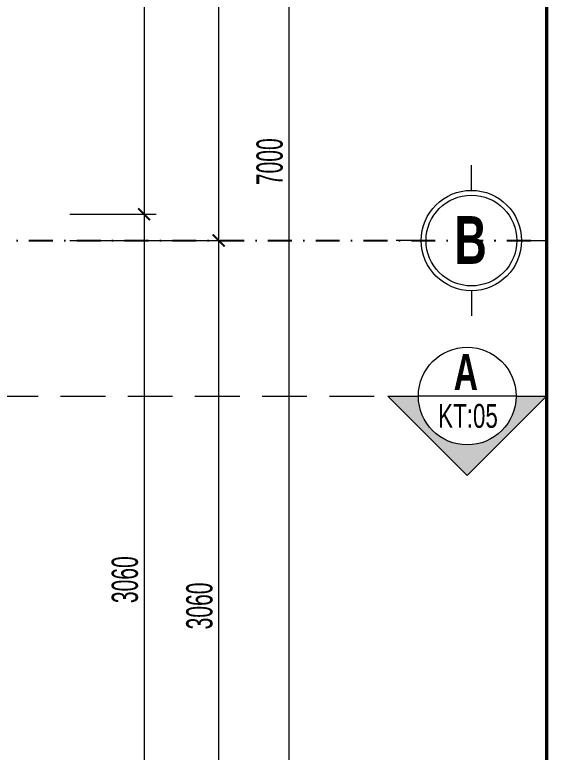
# Model space of a CAD drawing. Header units: inches. Extents: x 274208 to 641690, y -81912 to 129129.
# Drawn here: x 485136 to 487369, y 94525 to 97613 of the extents above; entities that cross this region are included whole.
import ezdxf
from ezdxf.enums import TextEntityAlignment as Align

# ---------------------------------------------------------------- set-up
doc = ezdxf.new("R2010")
doc.units = ezdxf.units.IN
doc.header["$MEASUREMENT"] = 0
doc.header["$PDMODE"] = 3
doc.linetypes.add('$1$HIDDEN', pattern=[0.375, 0.25, -0.125])
doc.linetypes.add('DASHDOT', pattern=[1, 0.5, -0.25, 0, -0.25])
for name, color, linetype, lineweight in [('02.Thay', 145, 'Continuous', 20), ('05.Text', 253, 'Continuous', 18), ('08.Dim', 156, 'Continuous', 15), ('09.Hatch', 250, 'Continuous', 5), ('11.Khung bo', 32, 'Continuous', 50), ('NN_KI HIEU', 22, 'Continuous', 18)]:
    doc.layers.add(name, color=color, linetype=linetype, lineweight=lineweight)
doc.layers.add('TRUC', color=250, linetype='DASHDOT')
doc.styles.add('AVANTH', font='')
doc.styles.add('AVANTHB', font='')
doc.styles.add('TT5_Text Dim', font='hoatbif.shx', dxfattribs={"width": 0.6})
doc.styles.get('AVANTH').set_extended_font_data('.VnAvantH')
doc.styles.get('AVANTHB').set_extended_font_data('.VnAvantH', bold=True)
doc.dimstyles.new('TT5_Dim 1-50', dxfattribs={"dimscale": 50, "dimtxt": 2.2, "dimasz": 1, "dimexe": 1, "dimexo": 0.5, "dimgap": 0.5, "dimtad": 1, "dimdec": 0, "dimzin": 0, "dimdsep": 46, "dimtxsty": 'TT5_Text Dim', "dimblk": 'ARCHTICK', "dimcen": 0, "dimdle": 1, "dimclrd": 256, "dimclre": 256, "dimclrt": 1, "dimadec": 0, "dimazin": 0, "dimtfac": 0.015, "dimtdec": 0, "dimtix": 1, "dimtmove": 2, "dimatfit": 3, "dimldrblk": 'DOT', "dimfxl": 1, "dimtolj": 1, "dimtzin": 0, "dimlwd": -1, "dimlwe": -1, "dimarcsym": 1})

# ---------------------------------------------------------------- blocks, each defined once
blk = doc.blocks.new('100')
at = {"layer": '11.Khung bo', "const_width": 26.7}
blk.add_lwpolyline([(1860913, -945239.8), (1860913, -916940.1), (1896062.6, -916940.1), (1896062.6, -945239.8)], close=True, dxfattribs=at)
blk = doc.blocks.new('DANHTRUC')
for p, q in [((980383.4, -947346.6), (980383.4, -947136.6)), ((979963.4, -947766.6), (979753.4, -947766.6)), ((980803.4, -947766.6), (981013.4, -947766.6)), ((980383.4, -948186.6), (980383.4, -948396.6))]:
    blk.add_line(p, q)
for radius in [420, 380]:
    blk.add_circle((980383.4, -947766.6), radius)
blk = doc.blocks.new('_ARCHTICK')
at = {"color": 0, "linetype": 'ByBlock', "const_width": 0.15}
blk.add_lwpolyline([(-0.5, -0.5), (0.5, 0.5)], dxfattribs=at)
blk = doc.blocks.new('*D173')
at = {"layer": '08.Dim', "transparency": 16777216}
for p, q in [((485677.1, 100547.6), (485677.1, 96727.6)), ((485366.1, 100497.6), (485727.1, 100497.6)), ((485366.1, 96777.6), (485727.1, 96777.6))]:
    blk.add_line(p, q, dxfattribs=at)
at = {"layer": 'Defpoints', "color": 0, "transparency": 16777216}
for p in [(485341.1, 100497.6), (485341.1, 96777.6), (485677.1, 96777.6)]:
    blk.add_point(p, dxfattribs=at)
at = {"layer": '08.Dim', "transparency": 16777216, "xscale": 50, "yscale": 50, "zscale": 50}
for p, rotation in [((485677.1, 100497.6), 90), ((485677.1, 96777.6), 270)]:
    blk.add_blockref('_ARCHTICK', p, dxfattribs=dict(at, rotation=rotation))
at = {"layer": '08.Dim', "color": 1, "transparency": 16777216, "insert": (485597.1, 98637.6), "char_height": 110, "attachment_point": 5, "rotation": 90, "style": 'TT5_Text Dim'}
blk.add_mtext('\\A1;3720', dxfattribs=at)
blk = doc.blocks.new('_DOT')
at = {"color": 1, "linetype": 'ByBlock'}
blk.add_line((-0.5, 0), (-1, 0), dxfattribs=at)
at = {"color": 1, "linetype": 'ByBlock', "const_width": 0.5}
blk.add_lwpolyline([(-0.25, 0, 1), (0.25, 0, 1)], format="xyb", close=True, dxfattribs=at)
blk = doc.blocks.new('*D174')
at = {"layer": '08.Dim', "transparency": 16777216}
for p, q in [((485677.1, 96827.6), (485677.1, 93667.6)), ((485366.1, 96777.6), (485727.1, 96777.6)), ((485366.1, 93717.6), (485727.1, 93717.6))]:
    blk.add_line(p, q, dxfattribs=at)
at = {"layer": 'Defpoints', "color": 0, "transparency": 16777216}
for p in [(485341.1, 96777.6), (485341.1, 93717.6), (485677.1, 93717.6)]:
    blk.add_point(p, dxfattribs=at)
at = {"layer": '08.Dim', "transparency": 16777216, "xscale": 50, "yscale": 50, "zscale": 50}
for p, rotation in [((485677.1, 96777.6), 90), ((485677.1, 93717.6), 270)]:
    blk.add_blockref('_ARCHTICK', p, dxfattribs=dict(at, rotation=rotation))
at = {"layer": '08.Dim', "color": 1, "transparency": 16777216, "insert": (485597.1, 95247.6), "char_height": 110, "attachment_point": 5, "rotation": 90, "style": 'TT5_Text Dim'}
blk.add_mtext('\\A1;3060', dxfattribs=at)
blk = doc.blocks.new('*D177')
at = {"layer": '08.Dim', "transparency": 16777216}
for p, q in [((485989.2, 100437.6), (485989.2, 96617.6)), ((485366.1, 100387.6), (486039.2, 100387.6)), ((485366.1, 96667.6), (486039.2, 96667.6))]:
    blk.add_line(p, q, dxfattribs=at)
at = {"layer": 'Defpoints', "color": 0, "transparency": 16777216}
for p in [(485341.1, 100387.6), (485341.1, 96667.6), (485989.2, 96667.6)]:
    blk.add_point(p, dxfattribs=at)
at = {"layer": '08.Dim', "transparency": 16777216, "xscale": 50, "yscale": 50, "zscale": 50}
for p, rotation in [((485989.2, 100387.6), 90), ((485989.2, 96667.6), 270)]:
    blk.add_blockref('_ARCHTICK', p, dxfattribs=dict(at, rotation=rotation))
at = {"layer": '08.Dim', "color": 1, "transparency": 16777216, "insert": (485909.2, 98527.6), "char_height": 110, "attachment_point": 5, "rotation": 90, "style": 'TT5_Text Dim'}
blk.add_mtext('\\A1;3720', dxfattribs=at)
blk = doc.blocks.new('*D178')
at = {"layer": '08.Dim', "transparency": 16777216}
for p, q in [((485989.2, 96717.6), (485989.2, 93557.6)), ((485366.1, 96667.6), (486039.2, 96667.6)), ((485366.1, 93607.6), (486039.2, 93607.6))]:
    blk.add_line(p, q, dxfattribs=at)
at = {"layer": 'Defpoints', "color": 0, "transparency": 16777216}
for p in [(485341.1, 96667.6), (485341.1, 93607.6), (485989.2, 93607.6)]:
    blk.add_point(p, dxfattribs=at)
at = {"layer": '08.Dim', "transparency": 16777216, "xscale": 50, "yscale": 50, "zscale": 50}
for p, rotation in [((485989.2, 96667.6), 90), ((485989.2, 93607.6), 270)]:
    blk.add_blockref('_ARCHTICK', p, dxfattribs=dict(at, rotation=rotation))
at = {"layer": '08.Dim', "color": 1, "transparency": 16777216, "insert": (485909.2, 95137.6), "char_height": 110, "attachment_point": 5, "rotation": 90, "style": 'TT5_Text Dim'}
blk.add_mtext('\\A1;3060', dxfattribs=at)
blk = doc.blocks.new('*D180')
at = {"layer": '08.Dim', "transparency": 16777216}
for p, q in [((486283.1, 100547.6), (486283.1, 93447.6)), ((485366.1, 100497.6), (486333.1, 100497.6)), ((485366.1, 93497.6), (486333.1, 93497.6))]:
    blk.add_line(p, q, dxfattribs=at)
at = {"layer": 'Defpoints', "color": 0, "transparency": 16777216}
for p in [(485341.1, 100497.6), (485341.1, 93497.6), (486283.1, 93497.6)]:
    blk.add_point(p, dxfattribs=at)
at = {"layer": '08.Dim', "transparency": 16777216, "xscale": 50, "yscale": 50, "zscale": 50}
for p, rotation in [((486283.1, 100497.6), 90), ((486283.1, 93497.6), 270)]:
    blk.add_blockref('_ARCHTICK', p, dxfattribs=dict(at, rotation=rotation))
at = {"layer": '08.Dim', "color": 1, "transparency": 16777216, "insert": (486203.1, 96997.6), "char_height": 110, "attachment_point": 5, "rotation": 90, "style": 'TT5_Text Dim'}
blk.add_mtext('\\A1;7000', dxfattribs=at)

msp = doc.modelspace()

# ---------------------------------------------------------------- hatches: boundary and pattern name
at = {"layer": '09.Hatch'}
msp.add_hatch(color=256, dxfattribs=at).paths.add_polyline_path([(487234.3, 96016.5), (487362.4, 96016.5), (487029.8, 95683.8), (486697.1, 96016.5), (486825.2, 96016.5, 0.414214), (487029.8, 95812, 0.414214)])

# ---------------------------------------------------------------- linework, layer by layer
at = {"layer": '02.Thay'}
for p, q in [((486697.1, 96016.5), (486825.2, 96016.5)), ((487029.8, 95683.8), (486697.1, 96016.5)), ((487234.3, 96016.5), (486825.2, 96016.5)), ((487029.8, 95683.8), (487362.4, 96016.5)), ((487234.3, 96016.5), (487362.4, 96016.5))]:
    msp.add_line(p, q, dxfattribs=at)
msp.add_circle((487029.8, 96016.5), 204.5, dxfattribs=at)
at = {"layer": 'NN_KI HIEU', "linetype": '$1$HIDDEN', "ltscale": 750}
msp.add_lwpolyline([(470421.5, 96016.5), (486721.2, 96016.5)], dxfattribs=at)
at = {"layer": 'TRUC', "ltscale": 200}
msp.add_line((469787.6, 96667.6), (487362.4, 96667.6), dxfattribs=at)

# ---------------------------------------------------------------- block references
at = {"layer": '05.Text', "xscale": 0.5, "yscale": 0.5, "zscale": 0.5}
for name, p in [('100', (-460668.9, 562186.6)), ('DANHTRUC', (-3144.2, 570550.9))]:
    msp.add_blockref(name, p, dxfattribs=at)

# ---------------------------------------------------------------- texts
at = {"layer": '05.Text', "style": 'AVANTHB', "width": 0.7}
msp.add_text('b', height=200, dxfattribs=at).set_placement((486976.6, 96569.9))
at = {"layer": '05.Text', "width": 0.7}
for s, height, style, p in [('a', 150, 'AVANTHB', (487024.1, 96117.1)), ('KT:05', 100, 'AVANTH', (487033.2, 95933.5))]:
    msp.add_text(s, height=height, dxfattribs=dict(at, style=style)).set_placement(p, align=Align.MIDDLE_CENTER)

# ---------------------------------------------------------------- dimensions: what is measured, and where the dimension line sits
at = {"layer": '08.Dim'}
for base, p1, p2, picture, middle in [((485677.1, 96777.6), (485341.1, 100497.6), (485341.1, 96777.6), '*D173', (485597.1, 98637.6)), ((486283.1, 93497.6), (485341.1, 100497.6), (485341.1, 93497.6), '*D180', (486203.1, 96997.6)), ((485989.2, 96667.6), (485341.1, 100387.6), (485341.1, 96667.6), '*D177', (485909.2, 98527.6)), ((485677.1, 93717.6), (485341.1, 96777.6), (485341.1, 93717.6), '*D174', (485597.1, 95247.6)), ((485989.2, 93607.6), (485341.1, 96667.6), (485341.1, 93607.6), '*D178', (485909.2, 95137.6))]:
    dim = msp.add_linear_dim(base=base, p1=p1, p2=p2, angle=90, dimstyle='TT5_Dim 1-50', dxfattribs=at)
    dim.commit()
    dim.dimension.update_dxf_attribs({"geometry": picture, "text_midpoint": middle})

doc.saveas('drawing.dxf')
